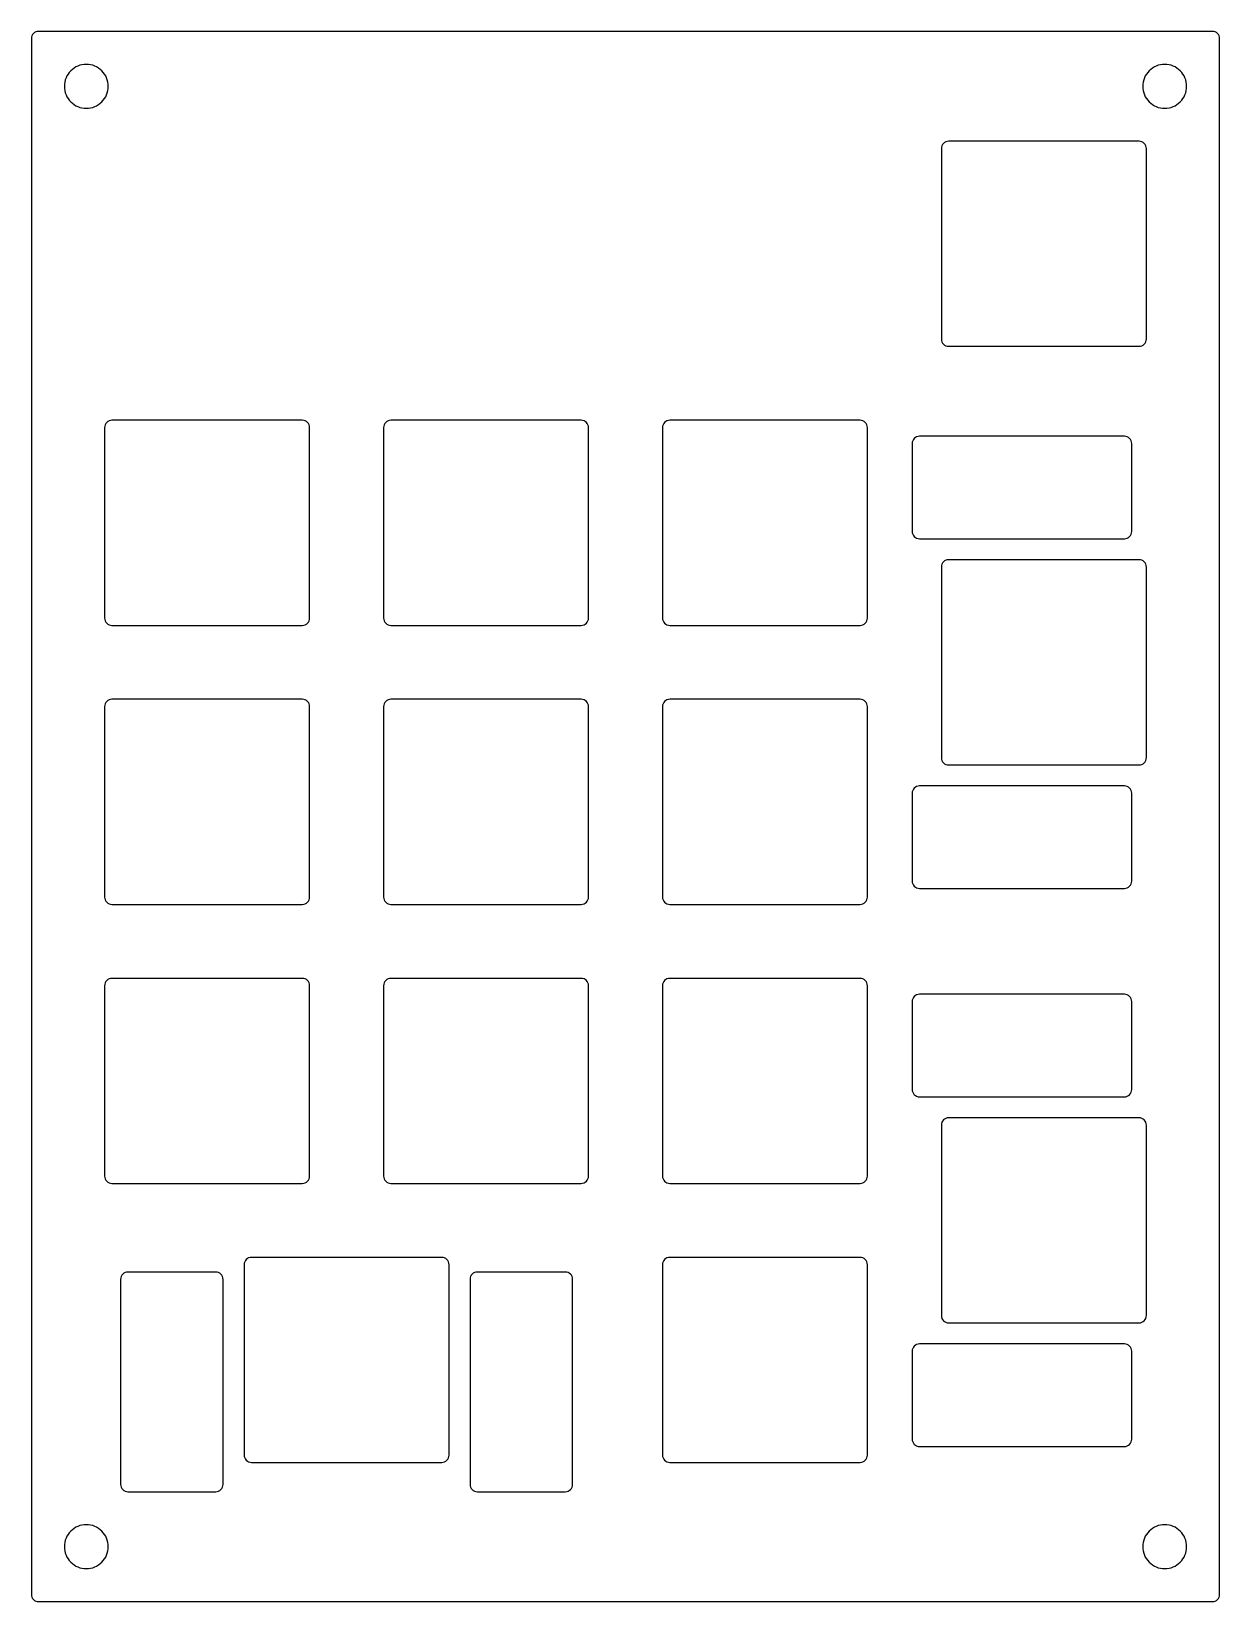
# Model space of a CAD drawing. Header units: millimetres. Extents: x -69 to 12, y -93 to 15.
import ezdxf

# ---------------------------------------------------------------- set-up
doc = ezdxf.new("R2010")
doc.units = ezdxf.units.MM

msp = doc.modelspace()

# ---------------------------------------------------------------- linework, layer by layer
at = {"linetype": 'CONTINUOUS'}
for points in [[(-63.9, 10.75, 0.198912), (-64.34, 11.81, 0.198912), (-65.4, 12.25, 0.198912), (-66.46, 11.81, 0.198912), (-66.9, 10.75, 0.198912), (-66.46, 9.69, 0.198912), (-65.4, 9.25, 0.198912), (-64.34, 9.69, 0.198912)], [(9.75, 10.75, 0.198912), (9.31, 11.81, 0.198912), (8.25, 12.25, 0.198912), (7.19, 11.81, 0.198912), (6.75, 10.75, 0.198912), (7.19, 9.69, 0.198912), (8.25, 9.25, 0.198912), (9.31, 9.69, 0.198912)], [(-7, -6.5, 0.414214), (-6.5, -7), (6.5, -7, 0.414214), (7, -6.5), (7, 6.5, 0.414214), (6.5, 7), (-6.5, 7, 0.414214), (-7, 6.5)], [(-64.15, -25.55, 0.414214), (-63.65, -26.05), (-50.65, -26.05, 0.414214), (-50.15, -25.55), (-50.15, -12.55, 0.414214), (-50.65, -12.05), (-63.65, -12.05, 0.414214), (-64.15, -12.55)], [(-45.1, -25.55, 0.414214), (-44.6, -26.05), (-31.6, -26.05, 0.414214), (-31.1, -25.55), (-31.1, -12.55, 0.414214), (-31.6, -12.05), (-44.6, -12.05, 0.414214), (-45.1, -12.55)], [(-26.05, -25.55, 0.414214), (-25.55, -26.05), (-12.55, -26.05, 0.414214), (-12.05, -25.55), (-12.05, -12.55, 0.414214), (-12.55, -12.05), (-25.55, -12.05, 0.414214), (-26.05, -12.55)], [(-8.5, -13.14, 0.414214), (-9, -13.64), (-9, -19.64, 0.414214), (-8.5, -20.14), (5.5, -20.14, 0.414214), (6, -19.64), (6, -13.64, 0.414214), (5.5, -13.14)], [(-7, -35.08, 0.414214), (-6.5, -35.58), (6.5, -35.58, 0.414214), (7, -35.08), (7, -22.07, 0.414214), (6.5, -21.57), (-6.5, -21.57, 0.414214), (-7, -22.07)], [(-64.15, -44.6, 0.414214), (-63.65, -45.1), (-50.65, -45.1, 0.414214), (-50.15, -44.6), (-50.15, -31.6, 0.414214), (-50.65, -31.1), (-63.65, -31.1, 0.414214), (-64.15, -31.6)], [(-45.1, -44.6, 0.414214), (-44.6, -45.1), (-31.6, -45.1, 0.414214), (-31.1, -44.6), (-31.1, -31.6, 0.414214), (-31.6, -31.1), (-44.6, -31.1, 0.414214), (-45.1, -31.6)], [(-26.05, -44.6, 0.414214), (-25.55, -45.1), (-12.55, -45.1, 0.414214), (-12.05, -44.6), (-12.05, -31.6, 0.414214), (-12.55, -31.1), (-25.55, -31.1, 0.414214), (-26.05, -31.6)], [(-8.5, -37.01, 0.414214), (-9, -37.51), (-9, -43.51, 0.414214), (-8.5, -44.01), (5.5, -44.01, 0.414214), (6, -43.51), (6, -37.51, 0.414214), (5.5, -37.01)], [(-64.15, -63.65, 0.414214), (-63.65, -64.15), (-50.65, -64.15, 0.414214), (-50.15, -63.65), (-50.15, -50.65, 0.414214), (-50.65, -50.15), (-63.65, -50.15, 0.414214), (-64.15, -50.65)], [(-45.1, -63.65, 0.414214), (-44.6, -64.15), (-31.6, -64.15, 0.414214), (-31.1, -63.65), (-31.1, -50.65, 0.414214), (-31.6, -50.15), (-44.6, -50.15, 0.414214), (-45.1, -50.65)], [(-26.05, -63.65, 0.414214), (-25.55, -64.15), (-12.55, -64.15, 0.414214), (-12.05, -63.65), (-12.05, -50.65, 0.414214), (-12.55, -50.15), (-25.55, -50.15, 0.414214), (-26.05, -50.65)], [(-8.5, -51.24, 0.414214), (-9, -51.74), (-9, -57.74, 0.414214), (-8.5, -58.24), (5.5, -58.24, 0.414214), (6, -57.74), (6, -51.74, 0.414214), (5.5, -51.24)], [(-7, -73.17, 0.414214), (-6.5, -73.67), (6.5, -73.67, 0.414214), (7, -73.17), (7, -60.17, 0.414214), (6.5, -59.67), (-6.5, -59.67, 0.414214), (-7, -60.17)], [(-54.62, -82.7, 0.414214), (-54.12, -83.2), (-41.12, -83.2, 0.414214), (-40.62, -82.7), (-40.62, -69.7, 0.414214), (-41.12, -69.2), (-54.12, -69.2, 0.414214), (-54.62, -69.7)], [(-26.05, -82.7, 0.414214), (-25.55, -83.2), (-12.55, -83.2, 0.414214), (-12.05, -82.7), (-12.05, -69.7, 0.414214), (-12.55, -69.2), (-25.55, -69.2, 0.414214), (-26.05, -69.7)], [(-63.06, -84.7, 0.414214), (-62.56, -85.2), (-56.56, -85.2, 0.414214), (-56.06, -84.7), (-56.06, -70.7, 0.414214), (-56.56, -70.2), (-62.56, -70.2, 0.414214), (-63.06, -70.7)], [(-39.19, -84.7, 0.414214), (-38.69, -85.2), (-32.69, -85.2, 0.414214), (-32.19, -84.7), (-32.19, -70.7, 0.414214), (-32.69, -70.2), (-38.69, -70.2, 0.414214), (-39.19, -70.7)], [(-8.5, -75.11, 0.414214), (-9, -75.61), (-9, -81.61, 0.414214), (-8.5, -82.11), (5.5, -82.11, 0.414214), (6, -81.61), (6, -75.61, 0.414214), (5.5, -75.11)], [(-63.9, -88.95, 0.198912), (-64.34, -87.89, 0.198912), (-65.4, -87.45, 0.198912), (-66.46, -87.89, 0.198912), (-66.9, -88.95, 0.198912), (-66.46, -90.01, 0.198912), (-65.4, -90.45, 0.198912), (-64.34, -90.01, 0.198912)], [(9.75, -88.95, 0.198912), (9.31, -87.89, 0.198912), (8.25, -87.45, 0.198912), (7.19, -87.89, 0.198912), (6.75, -88.95, 0.198912), (7.19, -90.01, 0.198912), (8.25, -90.45, 0.198912), (9.31, -90.01, 0.198912)]]:
    msp.add_lwpolyline(points, format="xyb", close=True, dxfattribs=at)
at = {"layer": 'outline', "linetype": 'CONTINUOUS'}
msp.add_lwpolyline([(-69.15, -92.2, 0.414214), (-68.65, -92.7), (11.5, -92.7, 0.414214), (12, -92.2), (12, 14, 0.414214), (11.5, 14.5), (-68.65, 14.5, 0.414214), (-69.15, 14)], format="xyb", close=True, dxfattribs=at)

doc.saveas('drawing.dxf')
